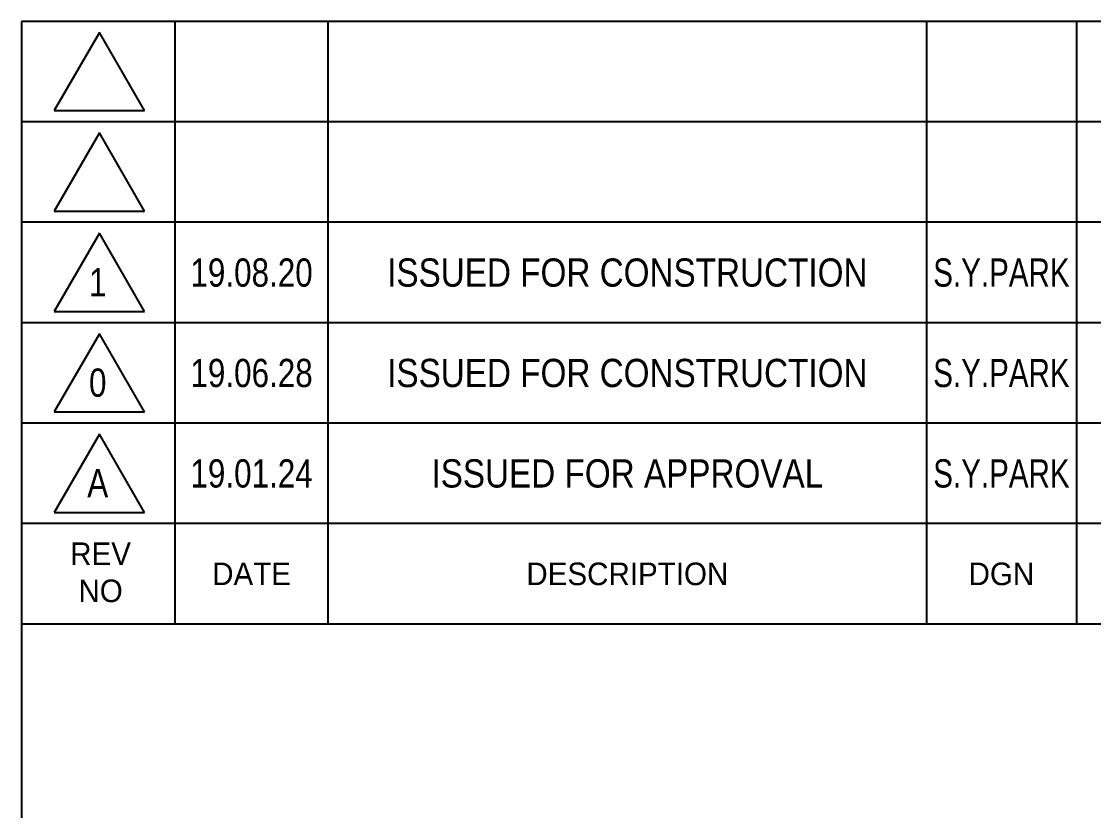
# Model space of a CAD drawing. Header units: feet. Extents: x 1 to 168002, y -59383 to 29717.
# Drawn here: x 159002 to 164695, y -24834 to -20644 of the extents above; entities that cross this region are included whole.
import ezdxf
from ezdxf.enums import TextEntityAlignment as Align

# ---------------------------------------------------------------- set-up
doc = ezdxf.new("R2010")
doc.units = ezdxf.units.FT
doc.header["$LTSCALE"] = 50
doc.header["$MEASUREMENT"] = 0
doc.linetypes.add('CONTINU', pattern=[0])
doc.layers.get('0').update_dxf_attribs({"linetype": 'CONTINUOUS'})
doc.layers.add('Border', color=7, linetype='CONTINUOUS', lineweight=0)
doc.layers.add('title', color=2, linetype='CONTINUOUS')
doc.styles.add('MONOTXT', font='', dxfattribs={"height": 0.2})
doc.styles.get('MONOTXT').set_extended_font_data('Gulim')

# ---------------------------------------------------------------- blocks, each defined once
blk = doc.blocks.new('FORMAT')
at = {"layer": 'Border', "color": 0, "linetype": 'Continuous', "lineweight": 25}
for p, q in [((41000, 9039.4), (33000, 9039.4)), ((33000, 9039.4), (33000, 2913.1)), ((33814.8, 9039.4), (33814.8, 5839.5)), ((33414, 8981), (33174, 8565.7)), ((33653.8, 8565.7), (33414, 8981)), ((33174, 8565.7), (33653.8, 8565.7)), ((41000, 8506.1), (33000, 8506.1)), ((33414, 8447.7), (33174, 8032.3)), ((33653.8, 8032.3), (33414, 8447.7)), ((33174, 8032.3), (33653.8, 8032.3)), ((41000, 7972.8), (33000, 7972.8)), ((33414, 7914.4), (33174, 7499)), ((33653.8, 7499), (33414, 7914.4)), ((33174, 7499), (33653.8, 7499)), ((41000, 7439.5), (33000, 7439.5)), ((33414, 7381), (33174, 6965.7)), ((33653.8, 6965.7), (33414, 7381)), ((33174, 6965.7), (33653.8, 6965.7)), ((41000, 6906.1), (33000, 6906.1)), ((41000, 6906.1), (33000, 6906.1)), ((33414, 6847.7), (33174, 6432.4)), ((33653.8, 6432.4), (33414, 6847.7)), ((33174, 6432.4), (33653.8, 6432.4)), ((41000, 6372.8), (33000, 6372.8)), ((41000, 6372.8), (33000, 6372.8)), ((41000, 5839.5), (33000, 5839.5)), ((41000, 5839.5), (33000, 5839.5))]:
    blk.add_line(p, q, dxfattribs=at)
at = {"layer": 'title', "color": 0, "linetype": 'CONTINU', "ltscale": 100}
for p, q in [((34629.6, 5839.5), (34629.6, 9039.4)), ((37805.8, 9039.4), (37805.8, 5839.5)), ((38603.1, 9039.4), (38603.1, 5839.5))]:
    blk.add_line(p, q, dxfattribs=at)
at = {"layer": 'Border', "color": 0, "linetype": 'Continuous', "lineweight": 25, "style": 'MONOTXT'}
for s, p in [('REV', (33420.3, 6212.8)), ('DATE', (34222.2, 6106.1)), ('DESCRIPTION', (36217.7, 6106.1)), ('DGN', (38204.4, 6106.1)), ('NO', (33420.3, 6015.9))]:
    blk.add_text(s, height=120, dxfattribs=at).set_placement(p, align=Align.MIDDLE)
blk = doc.blocks.new('TITLE')
at = {"xscale": 0.01, "yscale": 0.01, "zscale": 0.01}
blk.add_blockref('FORMAT', (0, 0), dxfattribs=at)

msp = doc.modelspace()

# ---------------------------------------------------------------- block references
at = {"color": 7, "linetype": 'CONTINU', "ltscale": 100, "xscale": 100, "yscale": 100, "zscale": 100}
msp.add_blockref('TITLE', (126001.5, -29683.3, 0.1), dxfattribs=at)

# ---------------------------------------------------------------- texts
at = {"layer": 'Border', "color": 2, "linetype": 'Continuous', "lineweight": 25, "style": 'MONOTXT'}
for s, width, p in [('19.08.20', 0.85, (160223.7, -21977.2, 0.1)), ('ISSUED FOR CONSTRUCTION', 0.9, (162219.2, -21977.2, 0.1)), ('S.Y.PARK', 0.8, (164205.9, -21977.2, 0.1)), ('1', 0.85, (159406.7, -22028.5, 0.1)), ('0', 0.85, (159406.7, -22561.8, 0.1)), ('19.06.28', 0.85, (160223.7, -22510.5, 0.1)), ('ISSUED FOR CONSTRUCTION', 0.9, (162219.2, -22510.5, 0.1)), ('S.Y.PARK', 0.8, (164205.9, -22510.5, 0.1)), ('19.01.24', 0.85, (160223.7, -23043.8, 0.1)), ('ISSUED FOR APPROVAL', 0.9, (162219.2, -23043.8, 0.1)), ('S.Y.PARK', 0.8, (164205.9, -23043.8, 0.1)), ('A', 0.85, (159406.7, -23095.1, 0.1))]:
    msp.add_text(s, height=150, dxfattribs=dict(at, width=width)).set_placement(p, align=Align.MIDDLE)

doc.saveas('drawing.dxf')
